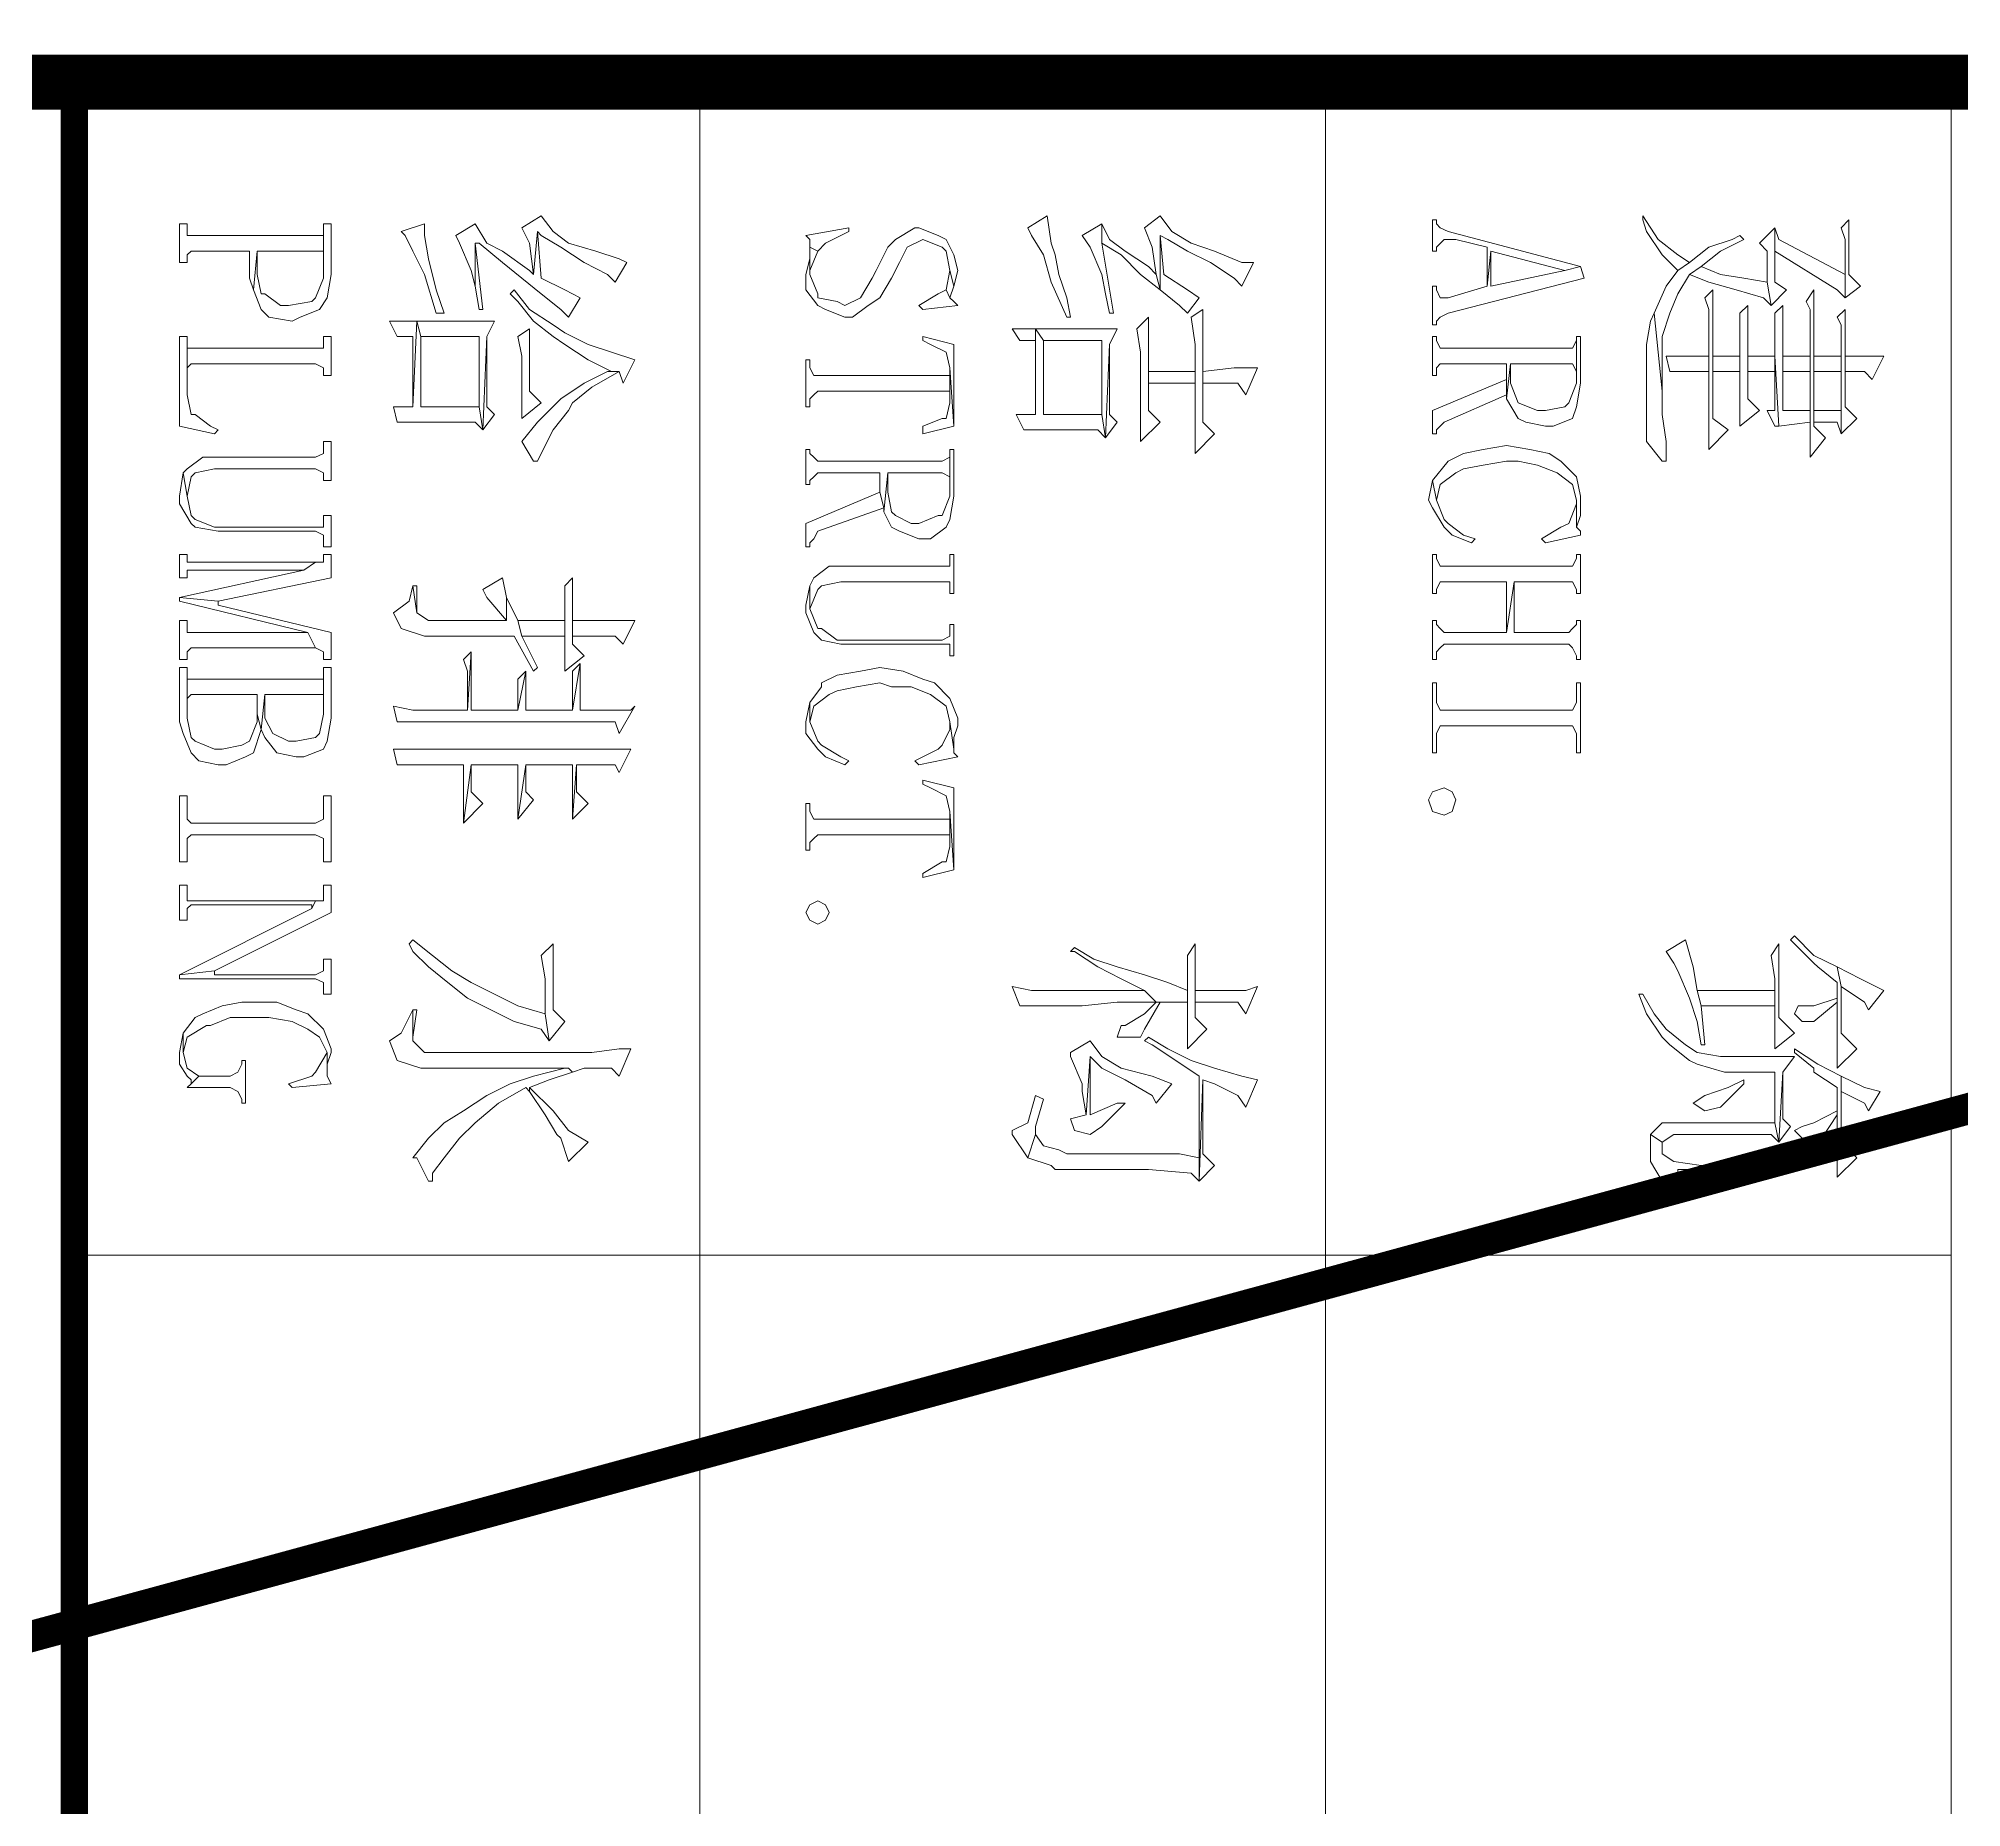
# Model space of a CAD drawing. Header units: millimetres. Extents: x -53295381 to 181933601, y -165 to 204541444.
# Drawn here: x 51558069 to 51570364, y 20982731 to 20994042 of the extents above; entities that cross this region are included whole.
import ezdxf

# ---------------------------------------------------------------- set-up
doc = ezdxf.new("R2010")
doc.units = ezdxf.units.MM
doc.header["$LTSCALE"] = 1000
for name, color, linetype in [('PP-COM', 7, 'Continuous'), ('地形', 253, 'Continuous'), ('标注', 3, 'Continuous')]:
    doc.layers.add(name, color=color, linetype=linetype)
doc.layers.add('PUB_TITLE', color=7, linetype='Continuous', lineweight=20)
doc.styles.add('C', font='c.shx', dxfattribs={"width": 0.75, "height": 3, "bigfont": 'hzk.shx'})
doc.styles.add('HZ', font='rs.shx', dxfattribs={"width": 0.8, "bigfont": 'hztxt.shx'})
doc.styles.add('宋体', font='')
doc.styles.get('宋体').set_extended_font_data('宋体')
doc.dimstyles.new('1', dxfattribs={"dimtxt": 1.5, "dimasz": 2, "dimexe": 1, "dimexo": 0.2, "dimgap": 0.5, "dimtad": 1, "dimdec": 1, "dimzin": 0, "dimdsep": 46, "dimtxsty": '宋体', "dimcen": 0.2, "dimclrd": 3, "dimclre": 3, "dimclrt": 3, "dimadec": 0, "dimazin": 0, "dimtfac": 1, "dimtdec": 1, "dimtofl": 0, "dimtmove": 2, "dimatfit": 3, "dimfxl": 0, "dimtolj": 1, "dimtzin": 0, "dimarcsym": 0})

# ---------------------------------------------------------------- blocks, each defined once
blk = doc.blocks.new('*D53')
at = {"color": 3, "lineweight": -2}
for start, end in [(39.4482, 48.8965), (341.1035, 350.5518)]:
    blk.add_arc((1344.218, 1910.564), 16.999, start, end, dxfattribs=at)
at = {"color": 3}
for points in [[(1357.728, 1921.631), (1356.961, 1921.099), (1358.94, 1919.064)], [(1360.522, 1907.812), (1361.452, 1907.735), (1361.217, 1910.564)]]:
    blk.add_solid(points, dxfattribs=at)
at = {"layer": 'Defpoints', "color": 0}
for p in [(1395.655, 1940.261), (1360.959, 1913.516), (1344.218, 1910.564), (1344.218, 1910.564), (1403.612, 1910.564)]:
    blk.add_point(p, dxfattribs=at)
at = {"color": 3, "insert": (1362.57, 1915.482), "char_height": 3, "attachment_point": 5, "rotation": 285, "style": 'HZ'}
blk.add_mtext('\\A1;α/3', dxfattribs=at)
blk = doc.blocks.new('*D54')
at = {"color": 3, "lineweight": -2}
blk.add_arc((1344.218, 1910.564), 28.56, 5.6194, 84.3806, dxfattribs=at)
at = {"color": 3}
for points in [[(1346.992, 1938.522), (1347.038, 1939.454), (1344.218, 1939.125)], [(1373.108, 1913.384), (1372.175, 1913.338), (1372.779, 1910.564)]]:
    blk.add_solid(points, dxfattribs=at)
at = {"layer": 'Defpoints', "color": 0}
for p in [(1344.218, 1969.958), (1368.952, 1924.845), (1344.218, 1910.564), (1344.218, 1910.564), (1403.612, 1910.564)]:
    blk.add_point(p, dxfattribs=at)
at = {"color": 3, "insert": (1365.828, 1932.174), "char_height": 3, "attachment_point": 5, "rotation": 315, "style": 'HZ'}
blk.add_mtext('\\A1;α', dxfattribs=at)
blk = doc.blocks.new('*D55')
at = {"color": 3, "lineweight": -2}
for start, end in [(69.4333, 78.8666), (11.1334, 20.5667)]:
    blk.add_arc((1344.218, 1910.564), 17.026, start, end, dxfattribs=at)
at = {"color": 3}
for points in [[(1350.399, 1926.927), (1350, 1926.083), (1352.731, 1925.309)], [(1359.737, 1916.346), (1360.581, 1916.745), (1358.963, 1919.077)]]:
    blk.add_solid(points, dxfattribs=at)
at = {"layer": 'Defpoints', "color": 0}
for p in [(1373.915, 1962.001), (1395.655, 1940.261), (1355.162, 1923.607), (1344.218, 1910.564), (1344.218, 1910.564)]:
    blk.add_point(p, dxfattribs=at)
at = {"color": 3, "insert": (1358.072, 1924.056), "char_height": 3, "attachment_point": 5, "rotation": 314.2422, "style": 'HZ'}
blk.add_mtext('\\A1;α/3', dxfattribs=at)
blk = doc.blocks.new('*D27')
at = {"color": 3, "lineweight": -2}
for start, end in [(99.4333, 108.8666), (41.1334, 50.5667)]:
    blk.add_arc((1344.218, 1910.564), 17.026, start, end, dxfattribs=at)
at = {"color": 3}
for points in [[(1341.389, 1927.825), (1341.466, 1926.895), (1344.218, 1927.59)], [(1354.767, 1923.331), (1355.299, 1924.098), (1352.731, 1925.309)]]:
    blk.add_solid(points, dxfattribs=at)
at = {"layer": 'Defpoints', "color": 0}
for p in [(1344.218, 1969.958), (1373.915, 1962.001), (1350.042, 1926.563), (1344.218, 1910.564), (1344.218, 1910.564)]:
    blk.add_point(p, dxfattribs=at)
at = {"color": 3, "insert": (1349.143, 1928.942), "char_height": 3, "attachment_point": 5, "rotation": 345, "style": 'HZ'}
blk.add_mtext('\\A1;α/3', dxfattribs=at)
blk = doc.blocks.new('*D35')
at = {"layer": 'Defpoints', "color": 0}
for p in [(1319.577, 1812.569), (1317.437, 1800.401), (1286.683, 1796.73), (1303.739, 1796.73), (1303.739, 1796.73)]:
    blk.add_point(p, dxfattribs=at)
at = {"layer": '标注', "color": 3, "lineweight": -2}
blk.add_line((1305.739, 1796.73), (1319.92, 1796.73), dxfattribs=at)
for start, end in [(56.3312, 67.6624), (337.3376, 348.6688)]:
    blk.add_arc((1303.739, 1796.73), 14.181, start, end, dxfattribs=at)
at = {"layer": '标注', "color": 3}
for points in [[(1311.896, 1808.894), (1311.305, 1808.172), (1313.766, 1806.758)], [(1317.179, 1793.99), (1318.108, 1793.898), (1317.92, 1796.73)]]:
    blk.add_solid(points, dxfattribs=at)
at = {"layer": '标注', "color": 3, "insert": (1318.688, 1802.922), "char_height": 3, "attachment_point": 5, "rotation": 292.5, "style": 'C'}
blk.add_mtext('\\A1;45°', dxfattribs=at)
blk = doc.blocks.new('2015AACI_TQ_A2')
at = {"layer": 'PUB_TITLE'}
for points, const_width in [([(-6000, 40000), (-6000, 0)], 70), ([(-6000, 30897.9), (0, 30897.9)], 35)]:
    blk.add_lwpolyline(points, dxfattribs=dict(at, const_width=const_width))
blk.add_lwpolyline([(-6000, 0), (0, 0), (0, 40000), (-6000, 40000)], close=True, dxfattribs=at)
for points in [[(-6000, 33297.9), (0, 33297.9)], [(-4500, 33297.9), (-4500, 30897.9)], [(-6000, 32497.9), (0, 32497.9)], [(-6000, 31697.9), (0, 31697.9)], [(-6000, 30897.9), (0, 30897.9)]]:
    blk.add_lwpolyline(points, dxfattribs=at)
at = {"layer": 'PUB_TITLE', "lineweight": 0}
for points in [[(-5649.7, 33211.9), (-5649.7, 33197), (-5649.7, 33162.2), (-5629.8, 33162.2), (-5629.8, 33187), (-5619.9, 33197)], [(-4838.6, 33211.9), (-4853.5, 33182.1), (-4868.5, 33152.2), (-4843.6, 33157.2), (-4823.7, 33187), (-4813.7, 33192)], [(-4709.2, 33206.9), (-4714.2, 33187), (-4729.1, 33157.2), (-4709.2, 33157.2), (-4709.2, 33157.2), (-4694.3, 33187), (-4684.4, 33192)], [(-5739.3, 33182.1), (-5754.2, 33167.1), (-5823.9, 33167.1), (-5813.9, 33157.2), (-5799, 33162.2), (-5754.2, 33162.2), (-5724.4, 33162.2)], [(-5570.1, 33177.1), (-5585, 33162.2), (-5629.8, 33162.2), (-5649.7, 33162.2), (-5709.4, 33162.2), (-5699.5, 33152.2), (-5689.5, 33157.2), (-5649.7, 33157.2), (-5629.8, 33157.2), (-5580.1, 33157.2), (-5550.2, 33157.2)], [(-4764, 33177.1), (-4783.9, 33157.2), (-4843.6, 33157.2), (-4868.5, 33152.2), (-4868.5, 33152.2), (-4883.4, 33122.3), (-4908.3, 33097.5), (-4903.3, 33092.5), (-4898.3, 33097.5), (-4873.5, 33122.3), (-4868.5, 33127.3), (-4848.6, 33152.2), (-4828.7, 33152.2), (-4823.7, 33152.2), (-4739.1, 33152.2)], [(-4624.6, 33177.1), (-4644.5, 33157.2), (-4709.2, 33157.2), (-4729.1, 33157.2), (-4729.1, 33157.2), (-4744.1, 33127.3), (-4764, 33097.5), (-4759, 33097.5), (-4739.1, 33122.3), (-4734.1, 33122.3), (-4714.2, 33152.2), (-4684.4, 33152.2), (-4679.4, 33152.2), (-4599.8, 33152.2)], [(-5724.4, 33162.2), (-5754.2, 33162.2), (-5799, 33077.6), (-5813.9, 33072.6), (-5784.1, 33072.6), (-5734.3, 33152.2)], [(-5629.8, 33157.2), (-5649.7, 33157.2), (-5649.7, 33122.3), (-5629.8, 33122.3)], [(-5550.2, 33157.2), (-5580.1, 33157.2), (-5580.1, 33122.3), (-5565.1, 33122.3), (-5565.1, 33152.2)], [(-4823.7, 33152.2), (-4828.7, 33152.2), (-4818.7, 33122.3), (-4818.7, 33102.4), (-4808.8, 33097.5), (-4798.8, 33107.4), (-4798.8, 33122.3), (-4798.8, 33122.3)], [(-4679.4, 33152.2), (-4684.4, 33152.2), (-4669.4, 33122.3), (-4664.5, 33107.4), (-4659.5, 33097.5), (-4644.5, 33112.4), (-4649.5, 33127.3), (-4649.5, 33132.3)], [(-5545.2, 33137.3), (-5560.2, 33122.3), (-5565.1, 33122.3), (-5580.1, 33122.3), (-5629.8, 33122.3), (-5649.7, 33122.3), (-5734.3, 33122.3), (-5719.4, 33112.4), (-5709.4, 33117.4), (-5649.7, 33117.4), (-5629.8, 33117.4), (-5580.1, 33117.4), (-5565.1, 33117.4), (-5520.4, 33117.4)], [(-5565.1, 33117.4), (-5580.1, 33117.4), (-5580.1, 33082.5), (-5629.8, 33082.5), (-5649.7, 33082.5), (-5714.4, 33082.5), (-5704.5, 33072.6), (-5689.5, 33072.6), (-5649.7, 33072.6), (-5560.2, 33077.6)], [(-5629.8, 33117.4), (-5649.7, 33117.4), (-5649.7, 33082.5), (-5629.8, 33082.5)], [(-5734.3, 33087.5), (-5744.3, 33072.6), (-5784.1, 33072.6), (-5813.9, 33072.6), (-5794, 33052.7), (-5784.1, 33062.6), (-5744.3, 33062.6), (-5714.4, 33067.6)], [(-5560.2, 33077.6), (-5649.7, 33072.6), (-5580.1, 33072.6), (-5580.1, 33062.6), (-5560.2, 33072.6)], [(-4783.9, 33097.5), (-4803.8, 33077.6), (-4898.3, 33077.6), (-4883.4, 33067.6), (-4853.5, 33072.6), (-4838.6, 33072.6), (-4818.7, 33072.6), (-4764, 33072.6)], [(-4754, 33097.5), (-4754, 33067.6), (-4754, 33032.8), (-4754, 33002.9), (-4759, 32973.1), (-4769, 32958.1), (-4788.9, 32933.3), (-4808.8, 32918.3), (-4833.6, 32903.4), (-4833.6, 32898.4), (-4808.8, 32908.4), (-4778.9, 32928.3), (-4769, 32938.2), (-4749, 32963.1), (-4744.1, 32973.1), (-4734.1, 33007.9), (-4734.1, 33037.8), (-4734.1, 33072.6), (-4669.4, 33072.6), (-4644.5, 33077.6), (-4734.1, 33082.5)], [(-4664.5, 33092.5), (-4674.4, 33082.5), (-4734.1, 33082.5), (-4644.5, 33077.6)], [(-4644.5, 33077.6), (-4669.4, 33072.6), (-4669.4, 32933.3), (-4669.4, 32928.3), (-4654.5, 32913.3), (-4644.5, 32928.3), (-4654.5, 32943.2), (-4654.5, 33067.6)], [(-5714.4, 33067.6), (-5744.3, 33062.6), (-5749.3, 33032.8), (-5754.2, 33002.9), (-5764.2, 32978), (-5754.2, 32963.1), (-5744.3, 32988), (-5734.3, 33022.8), (-5724.4, 33057.7)], [(-5580.1, 33052.7), (-5595, 33037.8), (-5629.8, 33037.8), (-5649.7, 33037.8), (-5714.4, 33037.8), (-5704.5, 33027.8), (-5689.5, 33027.8), (-5649.7, 33027.8), (-5629.8, 33027.8), (-5560.2, 33027.8)], [(-5649.7, 33072.6), (-5649.7, 33037.8), (-5629.8, 33037.8), (-5629.8, 33072.6), (-5580.1, 33072.6)], [(-4818.7, 33072.6), (-4838.6, 33072.6), (-4838.6, 32973.1), (-4818.7, 32978)], [(-5799, 33032.8), (-5804, 33027.8), (-5799, 33017.8), (-5789.1, 32988), (-5769.2, 32963.1), (-5759.2, 32948.2), (-5739.3, 32933.3), (-5704.5, 32918.3), (-5604.9, 32928.3), (-5634.8, 32928.3), (-5639.8, 32928.3), (-5674.6, 32928.3), (-5704.5, 32938.2), (-5729.3, 32948.2), (-5754.2, 32963.1), (-5754.2, 32963.1), (-5764.2, 32978), (-5784.1, 33002.9)], [(-5629.8, 33027.8), (-5649.7, 33027.8), (-5649.7, 32993), (-5629.8, 32993)], [(-4719.2, 33032.8), (-4724.2, 33032.8), (-4714.2, 33012.9), (-4704.3, 32983), (-4694.3, 32968.1), (-4684.4, 32983), (-4689.3, 33002.9), (-4694.3, 33007.9)], [(-5555.2, 33012.9), (-5570.1, 32993), (-5629.8, 32993), (-5649.7, 32993), (-5734.3, 32993), (-5724.4, 32983), (-5709.4, 32988), (-5649.7, 32988), (-5629.8, 32988), (-5530.3, 32988)], [(-5629.8, 32988), (-5649.7, 32988), (-5649.7, 32968.1), (-5649.7, 32933.3), (-5629.8, 32938.2), (-5629.8, 32953.2)], [(-4769, 32983), (-4818.7, 32978), (-4838.6, 32973.1), (-4868.5, 32968.1), (-4903.3, 32958.1), (-4888.4, 32933.3), (-4873.5, 32943.2), (-4863.5, 32948.2), (-4828.7, 32963.1), (-4798.8, 32973.1), (-4769, 32978)], [(-4609.7, 32983), (-4614.7, 32983), (-4614.7, 32978), (-4619.7, 32943.2), (-4629.6, 32928.3), (-4644.5, 32928.3), (-4654.5, 32913.3), (-4619.7, 32913.3), (-4594.8, 32928.3), (-4604.7, 32948.2), (-4609.7, 32948.2)], [(-5769.2, 32963.1), (-5779.1, 32948.2), (-5799, 32923.3), (-5828.9, 32903.4), (-5823.9, 32903.4), (-5809, 32908.4), (-5779.1, 32928.3), (-5759.2, 32948.2)], [(-5515.4, 32933.3), (-5540.3, 32933.3), (-5575.1, 32928.3), (-5604.9, 32928.3), (-5704.5, 32918.3), (-5694.5, 32913.3), (-5664.7, 32908.4), (-5629.8, 32908.4), (-5604.9, 32908.4), (-5570.1, 32908.4), (-5540.3, 32908.4), (-5540.3, 32908.4), (-5515.4, 32928.3)], [(-5749.3, 32828.8), (-5764.2, 32823.8), (-5759.2, 32803.9), (-5739.3, 32709.3), (-5784.1, 32709.3), (-5739.3, 32704.4), (-5724.4, 32654.6), (-5724.4, 32644.6), (-5734.3, 32639.7), (-5739.3, 32639.7), (-5739.3, 32634.7), (-5689.5, 32634.7), (-5689.5, 32639.7), (-5694.5, 32639.7), (-5699.5, 32644.6), (-5704.5, 32654.6)], [(-5764.2, 32823.8), (-5809, 32654.6), (-5813.9, 32644.6), (-5818.9, 32639.7), (-5823.9, 32639.7), (-5823.9, 32634.7), (-5784.1, 32634.7), (-5784.1, 32639.7), (-5789.1, 32639.7), (-5799, 32649.6), (-5799, 32664.5), (-5789.1, 32704.4), (-5739.3, 32704.4), (-5784.1, 32709.3), (-5759.2, 32803.9), (-5759.2, 32803.9)], [(-5614.9, 32823.8), (-5674.6, 32823.8), (-5674.6, 32818.8), (-5669.6, 32818.8), (-5619.9, 32818.8), (-5614.9, 32818.8), (-5590, 32808.9), (-5585, 32803.9), (-5580.1, 32779), (-5580.1, 32769), (-5590, 32744.2), (-5590, 32744.2), (-5614.9, 32734.2), (-5639.8, 32734.2), (-5595, 32729.2), (-5570.1, 32744.2), (-5565.1, 32754.1), (-5560.2, 32779), (-5560.2, 32788.9), (-5570.1, 32813.8), (-5585, 32818.8)], [(-5669.6, 32818.8), (-5659.7, 32813.8), (-5659.7, 32808.9), (-5659.7, 32649.6), (-5659.7, 32644.6), (-5669.6, 32639.7), (-5674.6, 32639.7), (-5674.6, 32634.7), (-5624.8, 32634.7), (-5624.8, 32639.7), (-5634.8, 32639.7), (-5639.8, 32644.6), (-5639.8, 32649.6), (-5639.8, 32729.2), (-5619.9, 32729.2), (-5600, 32729.2), (-5595, 32729.2), (-5639.8, 32734.2), (-5639.8, 32808.9), (-5639.8, 32813.8), (-5629.8, 32818.8), (-5619.9, 32818.8)], [(-5460.6, 32823.8), (-5470.6, 32823.8), (-5495.5, 32818.8), (-5515.4, 32798.9), (-5525.3, 32784), (-5530.3, 32759.1), (-5535.3, 32729.2), (-5530.3, 32699.4), (-5525.3, 32674.5), (-5515.4, 32654.6), (-5515.4, 32654.6), (-5490.5, 32634.7), (-5465.6, 32639.7), (-5485.5, 32644.6), (-5500.4, 32664.5), (-5505.4, 32674.5), (-5510.4, 32699.4), (-5515.4, 32729.2), (-5515.4, 32744.2), (-5510.4, 32769), (-5500.4, 32793.9), (-5485.5, 32813.8), (-5465.6, 32818.8), (-5430.8, 32818.8), (-5445.7, 32823.8)], [(-5420.8, 32823.8), (-5425.8, 32823.8), (-5430.8, 32818.8), (-5465.6, 32818.8), (-5460.6, 32818.8), (-5435.8, 32808.9), (-5430.8, 32798.9), (-5415.9, 32774), (-5410.9, 32779)], [(-5346.2, 32823.8), (-5395.9, 32823.8), (-5395.9, 32818.8), (-5391, 32818.8), (-5381, 32813.8), (-5381, 32808.9), (-5381, 32649.6), (-5381, 32644.6), (-5391, 32639.7), (-5395.9, 32639.7), (-5395.9, 32634.7), (-5346.2, 32634.7), (-5346.2, 32639.7), (-5351.2, 32639.7), (-5361.1, 32644.6), (-5361.1, 32649.6), (-5361.1, 32729.2), (-5296.4, 32729.2), (-5361.1, 32739.2), (-5361.1, 32808.9), (-5361.1, 32813.8), (-5351.2, 32818.8), (-5346.2, 32818.8)], [(-5261.6, 32823.8), (-5311.4, 32823.8), (-5311.4, 32818.8), (-5306.4, 32818.8), (-5301.4, 32813.8), (-5296.4, 32808.9), (-5296.4, 32739.2), (-5361.1, 32739.2), (-5296.4, 32729.2), (-5296.4, 32649.6), (-5301.4, 32644.6), (-5306.4, 32639.7), (-5311.4, 32639.7), (-5311.4, 32634.7), (-5261.6, 32634.7), (-5261.6, 32639.7), (-5271.5, 32639.7), (-5276.5, 32644.6), (-5281.5, 32649.6), (-5281.5, 32808.9), (-5276.5, 32813.8), (-5266.6, 32818.8), (-5261.6, 32818.8)], [(-5142.2, 32823.8), (-5231.7, 32823.8), (-5231.7, 32818.8), (-5206.9, 32818.8), (-5196.9, 32813.8), (-5196.9, 32808.9), (-5196.9, 32649.6), (-5196.9, 32644.6), (-5206.9, 32639.7), (-5231.7, 32639.7), (-5231.7, 32634.7), (-5142.2, 32634.7), (-5142.2, 32639.7), (-5167, 32639.7), (-5177, 32644.6), (-5177, 32649.6), (-5177, 32808.9), (-5177, 32813.8), (-5167, 32818.8), (-5142.2, 32818.8)], [(-5600, 32729.2), (-5619.9, 32729.2), (-5580.1, 32634.7), (-5550.2, 32634.7), (-5550.2, 32639.7), (-5555.2, 32639.7), (-5560.2, 32644.6), (-5565.1, 32649.6)], [(-5415.9, 32689.4), (-5420.8, 32674.5), (-5435.8, 32654.6), (-5440.7, 32649.6), (-5465.6, 32639.7), (-5490.5, 32634.7), (-5465.6, 32629.7), (-5455.7, 32634.7), (-5430.8, 32649.6), (-5420.8, 32659.6), (-5410.9, 32684.4)], [(-5082.4, 32629.7), (-5092.4, 32634.7), (-5092.4, 32634.7), (-5097.4, 32649.6), (-5097.4, 32649.6), (-5092.4, 32659.6), (-5092.4, 32659.6), (-5082.4, 32664.5), (-5082.4, 32664.5), (-5067.5, 32659.6), (-5067.5, 32659.6), (-5062.5, 32649.6), (-5062.5, 32649.6), (-5067.5, 32634.7), (-5067.5, 32634.7), (-5082.4, 32629.7), (-5082.4, 32629.7), (-5082.4, 32629.7)], [(-5634.8, 32410.8), (-5634.8, 32405.8), (-5634.8, 32380.9), (-5629.8, 32341.1), (-5614.9, 32341.1), (-5614.9, 32385.9), (-5600, 32395.8)], [(-4843.6, 32410.8), (-4838.6, 32395.8), (-4838.6, 32366), (-4838.6, 32331.1), (-4823.7, 32331.1), (-4823.7, 32385.9), (-4808.8, 32395.8)], [(-4724.2, 32410.8), (-4729.1, 32390.9), (-4739.1, 32356), (-4749, 32326.2), (-4764, 32296.3), (-4778.9, 32271.4), (-4773.9, 32266.5), (-4769, 32276.4), (-4749, 32306.3), (-4729.1, 32336.1), (-4624.6, 32336.1), (-4594.8, 32336.1), (-4724.2, 32341.1), (-4719.2, 32356), (-4704.3, 32385.9), (-4689.3, 32395.8)], [(-5769.2, 32405.8), (-5769.2, 32390.9), (-5784.1, 32356), (-5794, 32326.2), (-5809, 32301.3), (-5828.9, 32286.4), (-5813.9, 32266.5), (-5789.1, 32276.4), (-5754.2, 32281.4), (-5734.3, 32286.4), (-5804, 32286.4), (-5799, 32296.3), (-5784.1, 32321.2), (-5769.2, 32351), (-5749.3, 32380.9), (-5739.3, 32390.9)], [(-5724.4, 32336.1), (-5734.3, 32321.2), (-5754.2, 32291.3), (-5804, 32286.4), (-5734.3, 32286.4), (-5714.4, 32311.2), (-5704.5, 32321.2)], [(-5550.2, 32356), (-5565.1, 32341.1), (-5614.9, 32341.1), (-5629.8, 32341.1), (-5709.4, 32341.1), (-5699.5, 32326.2), (-5664.7, 32331.1), (-5629.8, 32331.1), (-5614.9, 32331.1), (-5525.3, 32331.1)], [(-4788.9, 32346.1), (-4803.8, 32331.1), (-4823.7, 32331.1), (-4838.6, 32331.1), (-4898.3, 32331.1), (-4883.4, 32321.2), (-4873.5, 32321.2), (-4838.6, 32321.2), (-4823.7, 32321.2), (-4764, 32321.2)], [(-4614.7, 32356), (-4629.6, 32341.1), (-4724.2, 32341.1), (-4594.8, 32336.1)], [(-4594.8, 32336.1), (-4624.6, 32336.1), (-4629.6, 32311.2), (-4629.6, 32261.5), (-4629.6, 32221.7), (-4629.6, 32186.8), (-4629.6, 32166.9), (-4634.6, 32157), (-4639.6, 32137.1), (-4654.5, 32127.1), (-4624.6, 32117.2), (-4614.7, 32147), (-4609.7, 32152), (-4609.7, 32166.9), (-4609.7, 32191.8), (-4609.7, 32226.6), (-4609.7, 32271.4), (-4604.7, 32326.2)], [(-5614.9, 32331.1), (-5629.8, 32331.1), (-5629.8, 32271.4), (-5614.9, 32271.4)], [(-4823.7, 32321.2), (-4838.6, 32321.2), (-4848.6, 32296.3), (-4858.5, 32266.5), (-4868.5, 32231.6), (-4878.4, 32201.8), (-4893.4, 32176.9), (-4888.4, 32171.9), (-4888.4, 32176.9), (-4868.5, 32206.7), (-4853.5, 32236.6), (-4838.6, 32266.5), (-4823.7, 32281.4), (-4823.7, 32286.4)], [(-4719.2, 32301.3), (-4729.1, 32276.4), (-4739.1, 32236.6), (-4754, 32211.7), (-4773.9, 32196.8), (-4759, 32171.9), (-4754, 32171.9), (-4719.2, 32186.8), (-4709.2, 32186.8), (-4679.4, 32191.8), (-4754, 32196.8), (-4739.1, 32211.7), (-4724.2, 32241.6), (-4704.3, 32276.4), (-4694.3, 32281.4)], [(-5734.3, 32286.4), (-5754.2, 32281.4), (-5764.2, 32271.4), (-5784.1, 32241.6), (-5799, 32221.7), (-5818.9, 32211.7), (-5794, 32211.7), (-5779.1, 32236.6), (-5754.2, 32261.5)], [(-5565.1, 32286.4), (-5580.1, 32271.4), (-5614.9, 32271.4), (-5629.8, 32271.4), (-5699.5, 32271.4), (-5684.6, 32256.5), (-5654.7, 32261.5), (-5540.3, 32261.5)], [(-4823.7, 32281.4), (-4838.6, 32266.5), (-4838.6, 32261.5), (-4838.6, 32221.7), (-4838.6, 32186.8), (-4838.6, 32152), (-4838.6, 32122.1), (-4843.6, 32097.3), (-4818.7, 32107.2), (-4818.7, 32107.2), (-4818.7, 32127.1), (-4818.7, 32152), (-4818.7, 32186.8), (-4823.7, 32231.6)], [(-4823.7, 32286.4), (-4823.7, 32281.4), (-4808.8, 32266.5), (-4793.8, 32241.6), (-4793.8, 32236.6), (-4778.9, 32231.6), (-4778.9, 32261.5), (-4788.9, 32266.5)], [(-4694.3, 32241.6), (-4694.3, 32236.6), (-4694.3, 32231.6), (-4679.4, 32196.8), (-4754, 32196.8), (-4679.4, 32191.8), (-4674.4, 32171.9), (-4659.5, 32176.9), (-4654.5, 32196.8), (-4664.5, 32211.7)], [(-5704.5, 32226.6), (-5794, 32211.7), (-5818.9, 32211.7), (-5804, 32186.8), (-5789.1, 32196.8), (-5754.2, 32211.7), (-5729.3, 32216.7), (-5704.5, 32221.7)], [(-5684.6, 32231.6), (-5684.6, 32231.6), (-5684.6, 32201.8), (-5684.6, 32166.9), (-5684.6, 32166.9), (-5684.6, 32127.1), (-5669.6, 32137.1), (-5669.6, 32211.7), (-5575.1, 32211.7), (-5545.2, 32216.7), (-5664.7, 32221.7)], [(-5545.2, 32216.7), (-5575.1, 32211.7), (-5575.1, 32137.1), (-5669.6, 32137.1), (-5684.6, 32127.1), (-5575.1, 32127.1), (-5575.1, 32102.2), (-5555.2, 32112.2), (-5555.2, 32117.2), (-5555.2, 32152), (-5555.2, 32206.7)], [(-5565.1, 32231.6), (-5575.1, 32221.7), (-5664.7, 32221.7), (-5545.2, 32216.7)], [(-5699.5, 32171.9), (-5724.4, 32166.9), (-5754.2, 32157), (-5779.1, 32152), (-5794, 32147), (-5828.9, 32142), (-5813.9, 32117.2), (-5804, 32122.1), (-5779.1, 32137.1), (-5744.3, 32147), (-5699.5, 32166.9)], [(-5684.6, 32127.1), (-5684.6, 32097.3), (-5669.6, 32107.2), (-5669.6, 32127.1), (-5575.1, 32127.1)], [(-4699.3, 32137.1), (-4704.3, 32127.1), (-4669.4, 32117.2), (-4659.5, 32097.3), (-4654.5, 32097.3), (-4624.6, 32117.2), (-4624.6, 32117.2), (-4654.5, 32127.1), (-4664.5, 32127.1)], [(-5759.2, 32027.6), (-5779.1, 32022.6), (-5799, 32012.7), (-5804, 32002.7), (-5813.9, 31977.8), (-5813.9, 31972.9), (-5799, 31948), (-5789.1, 31938), (-5759.2, 31923.1), (-5749.3, 31918.1), (-5724.4, 31903.2), (-5714.4, 31883.3), (-5719.4, 31873.3), (-5724.4, 31848.5), (-5729.3, 31848.5), (-5754.2, 31838.5), (-5774.1, 31838.5), (-5754.2, 31833.5), (-5734.3, 31833.5), (-5714.4, 31848.5), (-5709.4, 31858.4), (-5699.5, 31883.3), (-5699.5, 31893.2), (-5714.4, 31913.1), (-5724.4, 31928.1), (-5749.3, 31943), (-5769.2, 31953), (-5789.1, 31962.9), (-5799, 31982.8), (-5789.1, 32007.7), (-5784.1, 32012.7), (-5759.2, 32017.6), (-5739.3, 32022.6)], [(-5739.3, 32022.6), (-5759.2, 32017.6), (-5759.2, 32017.6), (-5734.3, 32012.7), (-5724.4, 32017.6)], [(-5714.4, 32027.6), (-5719.4, 32022.6), (-5724.4, 32017.6), (-5734.3, 32012.7), (-5729.3, 32002.7), (-5714.4, 31977.8), (-5709.4, 31982.8)], [(-5560.2, 32022.6), (-5664.7, 32022.6), (-5674.6, 31982.8), (-5669.6, 31982.8), (-5664.7, 31992.8), (-5654.7, 32012.7), (-5634.8, 32017.6)], [(-5634.8, 32017.6), (-5624.8, 32017.6), (-5624.8, 32007.7), (-5624.8, 31848.5), (-5624.8, 31843.5), (-5634.8, 31838.5), (-5644.8, 31838.5), (-5644.8, 31833.5), (-5585, 31833.5), (-5585, 31838.5), (-5595, 31838.5), (-5600, 31843.5), (-5604.9, 31848.5), (-5604.9, 32002.7), (-5604.9, 32017.6), (-5590, 32017.6)], [(-5560.2, 32022.6), (-5634.8, 32017.6), (-5590, 32017.6), (-5570.1, 32012.7), (-5570.1, 32007.7), (-5560.2, 31982.8), (-5550.2, 31982.8)], [(-5470.6, 32022.6), (-5530.3, 32022.6), (-5530.3, 32017.6), (-5525.3, 32017.6), (-5475.6, 32017.6), (-5470.6, 32017.6), (-5445.7, 32007.7), (-5445.7, 32002.7), (-5435.8, 31977.8), (-5435.8, 31967.9), (-5445.7, 31948), (-5450.7, 31943), (-5475.6, 31938), (-5500.4, 31938), (-5450.7, 31933), (-5430.8, 31943), (-5425.8, 31953), (-5415.9, 31977.8), (-5415.9, 31992.8), (-5430.8, 32012.7), (-5440.7, 32017.6)], [(-5525.3, 32017.6), (-5520.4, 32017.6), (-5515.4, 32007.7), (-5515.4, 31848.5), (-5520.4, 31843.5), (-5525.3, 31838.5), (-5530.3, 31838.5), (-5530.3, 31833.5), (-5485.5, 31833.5), (-5485.5, 31838.5), (-5490.5, 31838.5), (-5495.5, 31843.5), (-5500.4, 31848.5), (-5500.4, 31928.1), (-5475.6, 31928.1), (-5455.7, 31933), (-5450.7, 31933), (-5500.4, 31938), (-5500.4, 32007.7), (-5495.5, 32017.6), (-5490.5, 32017.6), (-5475.6, 32017.6)], [(-5346.2, 32022.6), (-5395.9, 32022.6), (-5395.9, 32017.6), (-5391, 32017.6), (-5381, 32017.6), (-5381, 32007.7), (-5381, 31878.3), (-5381, 31863.4), (-5366.1, 31843.5), (-5356.1, 31838.5), (-5326.3, 31838.5), (-5351.2, 31848.5), (-5356.1, 31853.4), (-5361.1, 31878.3), (-5361.1, 32007.7), (-5361.1, 32017.6), (-5351.2, 32017.6), (-5346.2, 32017.6)], [(-5266.6, 32022.6), (-5306.4, 32022.6), (-5306.4, 32017.6), (-5296.4, 32017.6), (-5291.4, 32017.6), (-5286.5, 32007.7), (-5286.5, 31878.3), (-5286.5, 31873.3), (-5301.4, 31853.4), (-5301.4, 31848.5), (-5326.3, 31838.5), (-5356.1, 31838.5), (-5331.3, 31833.5), (-5321.3, 31833.5), (-5296.4, 31843.5), (-5286.5, 31853.4), (-5281.5, 31878.3), (-5281.5, 32007.7), (-5281.5, 32017.6), (-5271.5, 32017.6), (-5266.6, 32017.6)], [(-5177, 32027.6), (-5186.9, 32027.6), (-5211.8, 32017.6), (-5231.7, 31997.7), (-5236.7, 31982.8), (-5246.7, 31957.9), (-5251.6, 31928.1), (-5246.7, 31903.2), (-5241.7, 31873.3), (-5231.7, 31853.4), (-5226.8, 31853.4), (-5206.9, 31838.5), (-5182, 31838.5), (-5201.9, 31843.5), (-5216.8, 31863.4), (-5221.8, 31873.3), (-5226.8, 31898.2), (-5231.7, 31928.1), (-5226.8, 31943), (-5226.8, 31967.9), (-5216.8, 31992.8), (-5201.9, 32012.7), (-5182, 32017.6), (-5147.1, 32022.6), (-5162.1, 32022.6)], [(-5137.2, 32027.6), (-5142.2, 32022.6), (-5147.1, 32022.6), (-5182, 32017.6), (-5172, 32017.6), (-5152.1, 32007.7), (-5147.1, 32002.7), (-5132.2, 31972.9), (-5127.2, 31977.8)], [(-4992.9, 32022.6), (-5097.4, 32022.6), (-5107.3, 31982.8), (-5102.4, 31982.8), (-5097.4, 31992.8), (-5087.4, 32012.7), (-5067.5, 32017.6)], [(-5067.5, 32017.6), (-5057.6, 32017.6), (-5057.6, 32007.7), (-5057.6, 31848.5), (-5057.6, 31843.5), (-5067.5, 31838.5), (-5077.5, 31838.5), (-5077.5, 31833.5), (-5017.8, 31833.5), (-5017.8, 31838.5), (-5027.7, 31838.5), (-5032.7, 31843.5), (-5037.7, 31848.5), (-5037.7, 32002.7), (-5037.7, 32017.6), (-5022.7, 32017.6)], [(-4992.9, 32022.6), (-5067.5, 32017.6), (-5022.7, 32017.6), (-5002.8, 32012.7), (-5002.8, 32007.7), (-4987.9, 31982.8), (-4982.9, 31982.8)], [(-5455.7, 31933), (-5475.6, 31928.1), (-5435.8, 31833.5), (-5405.9, 31833.5), (-5405.9, 31838.5), (-5410.9, 31838.5), (-5415.9, 31843.5), (-5425.8, 31848.5)], [(-5809, 31888.3), (-5813.9, 31888.3), (-5804, 31833.5), (-5799, 31838.5), (-5789.1, 31838.5), (-5784.1, 31848.5), (-5794, 31858.4)], [(-5132.2, 31888.3), (-5137.2, 31878.3), (-5152.1, 31853.4), (-5157.1, 31848.5), (-5182, 31838.5), (-5206.9, 31838.5), (-5182, 31833.5), (-5167, 31833.5), (-5147.1, 31848.5), (-5137.2, 31858.4), (-5127.2, 31883.3)], [(-5784.1, 31848.5), (-5789.1, 31838.5), (-5774.1, 31838.5), (-5754.2, 31838.5), (-5759.2, 31838.5)], [(-4938.1, 31833.5), (-4948.1, 31838.5), (-4948.1, 31838.5), (-4953.1, 31848.5), (-4953.1, 31848.5), (-4948.1, 31858.4), (-4948.1, 31858.4), (-4938.1, 31863.4), (-4938.1, 31863.4), (-4928.2, 31858.4), (-4928.2, 31858.4), (-4923.2, 31848.5), (-4923.2, 31848.5), (-4928.2, 31838.5), (-4928.2, 31838.5), (-4938.1, 31833.5), (-4938.1, 31833.5), (-4938.1, 31833.5)], [(-5769.2, 31604.6), (-5774.1, 31594.7), (-5784.1, 31564.8), (-5794, 31530), (-5809, 31510.1), (-5828.9, 31495.1), (-5813.9, 31470.3), (-5794, 31480.2), (-5754.2, 31485.2), (-5809, 31490.2), (-5804, 31495.1), (-5789.1, 31520), (-5769.2, 31549.9), (-5754.2, 31579.7), (-5744.3, 31589.7)], [(-5644.8, 31614.6), (-5654.7, 31584.7), (-5664.7, 31554.9), (-5679.6, 31525), (-5689.5, 31510.1), (-5709.4, 31480.2), (-5734.3, 31460.3), (-5729.3, 31455.3), (-5719.4, 31465.3), (-5694.5, 31485.2), (-5674.6, 31510.1), (-5664.7, 31525), (-5644.8, 31554.9), (-5629.8, 31584.7), (-5629.8, 31594.7), (-5614.9, 31599.6)], [(-5311.4, 31614.6), (-5311.4, 31604.6), (-5311.4, 31574.8), (-5311.4, 31535), (-5291.4, 31535), (-5291.4, 31589.7), (-5281.5, 31599.6)], [(-5201.9, 31614.6), (-5196.9, 31609.6), (-5196.9, 31584.7), (-5196.9, 31544.9), (-5256.6, 31544.9), (-5196.9, 31535), (-5196.9, 31475.2), (-5246.7, 31475.2), (-5196.9, 31465.3), (-5196.9, 31405.6), (-5271.5, 31405.6), (-5196.9, 31400.6), (-5196.9, 31365.8), (-5196.9, 31330.9), (-5201.9, 31306.1), (-5182, 31311), (-5182, 31589.7), (-5167, 31594.7)], [(-5147.1, 31609.6), (-5147.1, 31584.7), (-5147.1, 31549.9), (-5147.1, 31306.1), (-5127.2, 31311), (-5127.2, 31326), (-5127.2, 31360.8), (-5127.2, 31395.6), (-5052.6, 31395.6), (-5127.2, 31405.6), (-5127.2, 31465.3), (-5057.6, 31465.3), (-5127.2, 31475.2), (-5127.2, 31535), (-5057.6, 31535), (-5127.2, 31539.9), (-5127.2, 31589.7), (-5117.3, 31594.7)], [(-4764, 31609.6), (-4764, 31594.7), (-4759, 31559.8), (-4759, 31345.9), (-4773.9, 31330.9), (-4813.7, 31330.9), (-4783.9, 31316), (-4773.9, 31301.1), (-4749, 31311), (-4739.1, 31340.9), (-4739.1, 31530), (-4734.1, 31535), (-4739.1, 31549.9), (-4739.1, 31584.7), (-4729.1, 31594.7)], [(-5629.8, 31594.7), (-5629.8, 31584.7), (-5629.8, 31579.7), (-5614.9, 31549.9), (-5595, 31520), (-5590, 31515.1), (-5565.1, 31490.2), (-5540.3, 31470.3), (-5515.4, 31485.2), (-5515.4, 31490.2), (-5525.3, 31495.1), (-5555.2, 31510.1), (-5580.1, 31530), (-5590, 31535), (-5609.9, 31559.8)], [(-5266.6, 31549.9), (-5281.5, 31535), (-5291.4, 31535), (-5311.4, 31535), (-5366.1, 31535), (-5356.1, 31525), (-5341.2, 31525), (-5311.4, 31525), (-5291.4, 31525), (-5246.7, 31525)], [(-5077.5, 31554.9), (-5092.4, 31539.9), (-5127.2, 31539.9), (-5057.6, 31535)], [(-4644.5, 31554.9), (-4644.5, 31554.9), (-4659.5, 31530), (-4684.4, 31510.1), (-4714.2, 31480.2), (-4709.2, 31480.2), (-4679.4, 31500.1), (-4654.5, 31515.1), (-4649.5, 31520), (-4619.7, 31530)], [(-5724.4, 31544.9), (-5734.3, 31525), (-5749.3, 31495.1), (-5809, 31490.2), (-5754.2, 31485.2), (-5759.2, 31480.2), (-5784.1, 31445.4), (-5794, 31425.5), (-5818.9, 31410.6), (-5804, 31385.7), (-5794, 31390.6), (-5759.2, 31405.6), (-5739.3, 31410.6), (-5794, 31410.6), (-5794, 31415.5), (-5769.2, 31445.4), (-5749.3, 31470.3), (-5729.3, 31495.1), (-5709.4, 31520), (-5699.5, 31530)], [(-5291.4, 31525), (-5311.4, 31525), (-5311.4, 31465.3), (-5291.4, 31470.3)], [(-5256.6, 31544.9), (-5246.7, 31535), (-5231.7, 31535), (-5196.9, 31535)], [(-4798.8, 31525), (-4813.7, 31510.1), (-4898.3, 31510.1), (-4883.4, 31495.1), (-4853.5, 31500.1), (-4808.8, 31500.1), (-4773.9, 31505.1)], [(-4734.1, 31535), (-4739.1, 31530), (-4739.1, 31525), (-4729.1, 31485.2), (-4719.2, 31455.3), (-4704.3, 31425.5), (-4684.4, 31395.6), (-4669.4, 31370.7), (-4649.5, 31350.8), (-4624.6, 31330.9), (-4624.6, 31335.9), (-4594.8, 31350.8), (-4594.8, 31355.8), (-4604.7, 31355.8), (-4624.6, 31370.7), (-4649.5, 31390.6), (-4669.4, 31410.6), (-4694.3, 31440.4), (-4714.2, 31475.2), (-4709.2, 31480.2), (-4714.2, 31480.2), (-4724.2, 31505.1)], [(-4773.9, 31505.1), (-4808.8, 31500.1), (-4808.8, 31500.1), (-4818.7, 31465.3), (-4833.6, 31435.4), (-4848.6, 31405.6), (-4863.5, 31380.7), (-4883.4, 31355.8), (-4903.3, 31330.9), (-4898.3, 31326), (-4888.4, 31330.9), (-4868.5, 31350.8), (-4848.6, 31375.7), (-4828.7, 31400.6), (-4813.7, 31430.5), (-4798.8, 31460.3), (-4788.9, 31495.1)], [(-5590, 31495.1), (-5604.9, 31480.2), (-5684.6, 31480.2), (-5674.6, 31465.3), (-5649.7, 31470.3), (-5570.1, 31470.3)], [(-5251.6, 31490.2), (-5291.4, 31470.3), (-5311.4, 31465.3), (-5341.2, 31450.4), (-5311.4, 31450.4), (-5311.4, 31350.8), (-5321.3, 31335.9), (-5356.1, 31330.9), (-5336.2, 31326), (-5321.3, 31306.1), (-5301.4, 31316), (-5291.4, 31345.9), (-5291.4, 31460.3), (-5246.7, 31485.2)], [(-5246.7, 31475.2), (-5236.7, 31465.3), (-5226.8, 31465.3), (-5196.9, 31465.3)], [(-5082.4, 31485.2), (-5092.4, 31475.2), (-5127.2, 31475.2), (-5057.6, 31465.3)], [(-5694.5, 31435.4), (-5694.5, 31435.4), (-5694.5, 31400.6), (-5694.5, 31365.8), (-5694.5, 31365.8), (-5694.5, 31335.9), (-5674.6, 31340.9), (-5674.6, 31415.5), (-5585, 31415.5), (-5555.2, 31420.5), (-5674.6, 31425.5)], [(-5575.1, 31435.4), (-5585, 31425.5), (-5674.6, 31425.5), (-5555.2, 31420.5)], [(-5341.2, 31450.4), (-5366.1, 31445.4), (-5351.2, 31420.5), (-5341.2, 31425.5), (-5311.4, 31450.4)], [(-5709.4, 31420.5), (-5794, 31410.6), (-5739.3, 31410.6), (-5709.4, 31415.5)], [(-5555.2, 31420.5), (-5585, 31415.5), (-5585, 31340.9), (-5674.6, 31340.9), (-5694.5, 31335.9), (-5585, 31330.9), (-5585, 31306.1), (-5565.1, 31311), (-5565.1, 31345.9), (-5565.1, 31410.6)], [(-5271.5, 31405.6), (-5261.6, 31395.6), (-5246.7, 31400.6), (-5196.9, 31400.6)], [(-5077.5, 31420.5), (-5092.4, 31405.6), (-5127.2, 31405.6), (-5052.6, 31395.6)], [(-5704.5, 31370.7), (-5734.3, 31360.8), (-5774.1, 31350.8), (-5804, 31345.9), (-5818.9, 31345.9), (-5809, 31316), (-5804, 31321), (-5784.1, 31330.9), (-5754.2, 31345.9), (-5704.5, 31360.8)], [(-5694.5, 31335.9), (-5694.5, 31301.1), (-5674.6, 31311), (-5674.6, 31330.9), (-5585, 31330.9)], [(-5356.1, 31335.9), (-5356.1, 31330.9), (-5321.3, 31335.9), (-5321.3, 31335.9)], [(-4813.7, 31335.9), (-4813.7, 31330.9), (-4773.9, 31330.9), (-4778.9, 31330.9)], [(-5754.2, 31226.4), (-5818.9, 31226.4), (-5818.9, 31216.5), (-5813.9, 31216.5), (-5759.2, 31216.5), (-5749.3, 31216.5), (-5724.4, 31206.5), (-5719.4, 31201.6), (-5714.4, 31171.7), (-5714.4, 31161.7), (-5729.3, 31141.8), (-5729.3, 31136.9), (-5754.2, 31131.9), (-5784.1, 31131.9), (-5734.3, 31126.9), (-5709.4, 31136.9), (-5699.5, 31146.8), (-5694.5, 31176.7), (-5699.5, 31186.6), (-5709.4, 31211.5), (-5724.4, 31221.5)], [(-5813.9, 31216.5), (-5804, 31216.5), (-5804, 31206.5), (-5804, 31047.3), (-5804, 31042.3), (-5813.9, 31042.3), (-5818.9, 31042.3), (-5818.9, 31032.4), (-5769.2, 31032.4), (-5769.2, 31042.3), (-5774.1, 31042.3), (-5779.1, 31042.3), (-5784.1, 31047.3), (-5784.1, 31121.9), (-5749.3, 31121.9), (-5734.3, 31126.9), (-5784.1, 31131.9), (-5784.1, 31206.5), (-5784.1, 31216.5), (-5774.1, 31216.5), (-5759.2, 31216.5)], [(-5624.8, 31226.4), (-5674.6, 31226.4), (-5674.6, 31216.5), (-5669.6, 31216.5), (-5659.7, 31216.5), (-5659.7, 31206.5), (-5659.7, 31047.3), (-5659.7, 31042.3), (-5669.6, 31042.3), (-5629.8, 31042.3), (-5634.8, 31042.3), (-5639.8, 31047.3), (-5639.8, 31206.5), (-5634.8, 31216.5), (-5629.8, 31216.5), (-5624.8, 31216.5)], [(-5490.5, 31226.4), (-5540.3, 31226.4), (-5540.3, 31216.5), (-5530.3, 31216.5), (-5525.3, 31216.5), (-5520.4, 31206.5), (-5520.4, 31077.2), (-5520.4, 31062.2), (-5505.4, 31042.3), (-5500.4, 31037.3), (-5470.6, 31042.3), (-5495.5, 31047.3), (-5500.4, 31052.3), (-5505.4, 31077.2), (-5505.4, 31206.5), (-5500.4, 31216.5), (-5495.5, 31216.5), (-5490.5, 31216.5)], [(-5405.9, 31226.4), (-5445.7, 31226.4), (-5445.7, 31216.5), (-5440.7, 31216.5), (-5430.8, 31216.5), (-5430.8, 31206.5), (-5430.8, 31082.1), (-5430.8, 31077.2), (-5440.7, 31052.3), (-5445.7, 31047.3), (-5470.6, 31042.3), (-5500.4, 31037.3), (-5470.6, 31032.4), (-5460.6, 31032.4), (-5435.8, 31047.3), (-5430.8, 31052.3), (-5425.8, 31082.1), (-5425.8, 31206.5), (-5420.8, 31216.5), (-5415.9, 31216.5), (-5405.9, 31216.5)], [(-5366.1, 31226.4), (-5395.9, 31226.4), (-5395.9, 31216.5), (-5391, 31216.5), (-5386, 31216.5), (-5386, 31206.5), (-5376, 31191.6), (-5341.2, 31032.4), (-5336.2, 31082.1)], [(-5386, 31206.5), (-5386, 31047.3), (-5386, 31042.3), (-5395.9, 31042.3), (-5395.9, 31042.3), (-5395.9, 31032.4), (-5366.1, 31032.4), (-5366.1, 31042.3), (-5366.1, 31042.3), (-5376, 31042.3), (-5376, 31047.3), (-5376, 31191.6), (-5376, 31191.6)], [(-5261.6, 31226.4), (-5296.4, 31226.4), (-5331.3, 31082.1), (-5336.2, 31082.1), (-5341.2, 31032.4), (-5336.2, 31032.4), (-5296.4, 31196.6), (-5296.4, 31196.6), (-5276.5, 31206.5), (-5271.5, 31216.5), (-5266.6, 31216.5), (-5261.6, 31216.5)], [(-5276.5, 31206.5), (-5296.4, 31196.6), (-5296.4, 31047.3), (-5296.4, 31042.3), (-5306.4, 31042.3), (-5311.4, 31042.3), (-5311.4, 31032.4), (-5261.6, 31032.4), (-5261.6, 31042.3), (-5266.6, 31042.3), (-5271.5, 31042.3), (-5276.5, 31047.3)], [(-5186.9, 31226.4), (-5251.6, 31226.4), (-5251.6, 31216.5), (-5246.7, 31216.5), (-5191.9, 31216.5), (-5191.9, 31216.5), (-5167, 31211.5), (-5162.1, 31206.5), (-5157.1, 31181.6), (-5157.1, 31171.7), (-5167, 31151.8), (-5186.9, 31141.8), (-5216.8, 31141.8), (-5172, 31136.9), (-5162.1, 31141.8), (-5142.2, 31156.8), (-5137.2, 31181.6), (-5137.2, 31191.6), (-5147.1, 31216.5), (-5157.1, 31221.5)], [(-5246.7, 31216.5), (-5236.7, 31216.5), (-5236.7, 31206.5), (-5236.7, 31047.3), (-5236.7, 31042.3), (-5246.7, 31042.3), (-5206.9, 31042.3), (-5211.8, 31042.3), (-5216.8, 31047.3), (-5216.8, 31131.9), (-5191.9, 31131.9), (-5172, 31136.9), (-5216.8, 31141.8), (-5216.8, 31206.5), (-5216.8, 31216.5), (-5206.9, 31216.5), (-5191.9, 31216.5)], [(-5002.8, 31226.4), (-5087.4, 31226.4), (-5087.4, 31216.5), (-5062.5, 31216.5), (-5057.6, 31216.5), (-5052.6, 31206.5), (-5052.6, 31047.3), (-5057.6, 31042.3), (-5062.5, 31042.3), (-5087.4, 31042.3), (-5087.4, 31032.4), (-5002.8, 31032.4), (-5002.8, 31042.3), (-5027.7, 31042.3), (-5032.7, 31042.3), (-5037.7, 31047.3), (-5037.7, 31206.5), (-5032.7, 31216.5), (-5027.7, 31216.5), (-5002.8, 31216.5)], [(-4938.1, 31226.4), (-4973, 31226.4), (-4973, 31216.5), (-4963, 31216.5), (-4953.1, 31216.5), (-4953.1, 31206.5), (-4943.1, 31201.6), (-4858.5, 31032.4), (-4863.5, 31077.2)], [(-4953.1, 31206.5), (-4953.1, 31047.3), (-4953.1, 31042.3), (-4963, 31042.3), (-4973, 31042.3), (-4973, 31032.4), (-4928.2, 31032.4), (-4928.2, 31042.3), (-4938.1, 31042.3), (-4943.1, 31042.3), (-4948.1, 31047.3), (-4948.1, 31201.6), (-4943.1, 31201.6)], [(-4833.6, 31226.4), (-4878.4, 31226.4), (-4878.4, 31216.5), (-4868.5, 31216.5), (-4863.5, 31216.5), (-4858.5, 31206.5), (-4858.5, 31077.2), (-4863.5, 31077.2), (-4858.5, 31032.4), (-4853.5, 31032.4), (-4853.5, 31206.5), (-4848.6, 31216.5), (-4843.6, 31216.5), (-4833.6, 31216.5)], [(-4759, 31226.4), (-4764, 31226.4), (-4788.9, 31216.5), (-4808.8, 31196.6), (-4813.7, 31181.6), (-4823.7, 31156.8), (-4823.7, 31126.9), (-4823.7, 31112), (-4818.7, 31087.1), (-4808.8, 31062.2), (-4803.8, 31052.3), (-4783.9, 31037.3), (-4759, 31037.3), (-4778.9, 31042.3), (-4793.8, 31067.2), (-4793.8, 31072.2), (-4803.8, 31097.1), (-4803.8, 31126.9), (-4803.8, 31146.8), (-4798.8, 31176.7), (-4788.9, 31196.6), (-4778.9, 31211.5), (-4759, 31221.5), (-4734.1, 31221.5), (-4744.1, 31221.5)], [(-4719.2, 31226.4), (-4729.1, 31221.5), (-4734.1, 31221.5), (-4759, 31221.5), (-4759, 31221.5), (-4734.1, 31206.5), (-4729.1, 31201.6), (-4719.2, 31171.7), (-4714.2, 31176.7)], [(-5172, 31136.9), (-5191.9, 31131.9), (-5182, 31131.9), (-5157.1, 31121.9), (-5152.1, 31112), (-5147.1, 31087.1), (-5147.1, 31077.2), (-5157.1, 31052.3), (-5162.1, 31047.3), (-5186.9, 31042.3), (-5206.9, 31042.3), (-5246.7, 31042.3), (-5251.6, 31042.3), (-5251.6, 31032.4), (-5182, 31032.4), (-5167, 31037.3), (-5142.2, 31047.3), (-5132.2, 31057.2), (-5127.2, 31082.1), (-5127.2, 31092.1), (-5137.2, 31117), (-5142.2, 31126.9)], [(-4694.3, 31117), (-4749, 31117), (-4749, 31112), (-4744.1, 31112), (-4734.1, 31107), (-4729.1, 31097.1), (-4729.1, 31057.2), (-4719.2, 31047.3), (-4714.2, 31042.3), (-4714.2, 31097.1), (-4709.2, 31107), (-4699.3, 31112), (-4694.3, 31112)], [(-5555.2, 31082.1), (-5560.2, 31072.2), (-5575.1, 31052.3), (-5575.1, 31047.3), (-5600, 31042.3), (-5629.8, 31042.3), (-5669.6, 31042.3), (-5674.6, 31042.3), (-5674.6, 31032.4), (-5560.2, 31032.4), (-5550.2, 31077.2)], [(-4729.1, 31057.2), (-4739.1, 31042.3), (-4759, 31037.3), (-4783.9, 31037.3), (-4759, 31032.4), (-4744.1, 31032.4), (-4729.1, 31042.3), (-4724.2, 31047.3), (-4719.2, 31047.3)]]:
    blk.add_lwpolyline(points, close=True, dxfattribs=at)
blk = doc.blocks.new('伸缩缝')
for base, line1, line2, text, picture, middle in [((1350.042, 1926.563), ((1344.218, 1910.564), (1373.915, 1962.001)), ((1344.218, 1910.564), (1344.218, 1969.958)), 'α/3', '*D27', (1349.143, 1928.942)), ((1368.952, 1924.845), ((1344.218, 1910.564), (1403.612, 1910.564)), ((1344.218, 1910.564), (1344.218, 1969.958)), 'α', '*D54', (1365.828, 1932.174)), ((1355.162, 1923.607), ((1344.218, 1910.564), (1395.655, 1940.261)), ((1344.218, 1910.564), (1373.915, 1962.001)), 'α/3', '*D55', (1358.072, 1924.056)), ((1360.959, 1913.516), ((1344.218, 1910.564), (1403.612, 1910.564)), ((1344.218, 1910.564), (1395.655, 1940.261)), 'α/3', '*D53', (1362.57, 1915.482))]:
    dim = blk.add_angular_dim_2l(base=base, line1=line1, line2=line2, text=text, dimstyle='1', override={"dimexe": 4, "dimexo": 4, "dimtxsty": 'HZ', "dimdle": 4, "dimadec": 1})
    dim.commit()
    dim.dimension.update_dxf_attribs({"geometry": picture, "text_midpoint": middle, "dimtype": 130})
at = {"layer": '标注'}
dim = blk.add_angular_dim_2l(base=(1317.437, 1800.401), line1=((1286.683, 1796.73), (1303.739, 1796.73)), line2=((1319.577, 1812.569), (1303.739, 1796.73)), dimstyle='1', dxfattribs=at)
dim.commit()
dim.dimension.update_dxf_attribs({"geometry": '*D35', "text_midpoint": (1318.688, 1802.922), "dimtype": 130})

msp = doc.modelspace()

# ---------------------------------------------------------------- linework, layer by layer
at = {"layer": '地形', "linetype": 'Continuous', "const_width": 200, "elevation": 29793, "flags": 128}
msp.add_lwpolyline([(51529751.8, 20976122.514), (51603398.8, 20996187.514)], dxfattribs=at)

# ---------------------------------------------------------------- block references
at = {"layer": 'PP-COM', "xscale": 321.4285737276077, "yscale": 321.4285712242126, "zscale": 321.4285714284524}
msp.add_blockref('伸缩缝', (51796714.498, 20476148.395), dxfattribs=at)
at = {"layer": 'PUB_TITLE', "xscale": 5, "yscale": 5, "zscale": 5, "rotation": 270}
msp.add_blockref('2015AACI_TQ_A2', (51403808.075, 20963762.926), dxfattribs=at)

doc.saveas('drawing.dxf')
